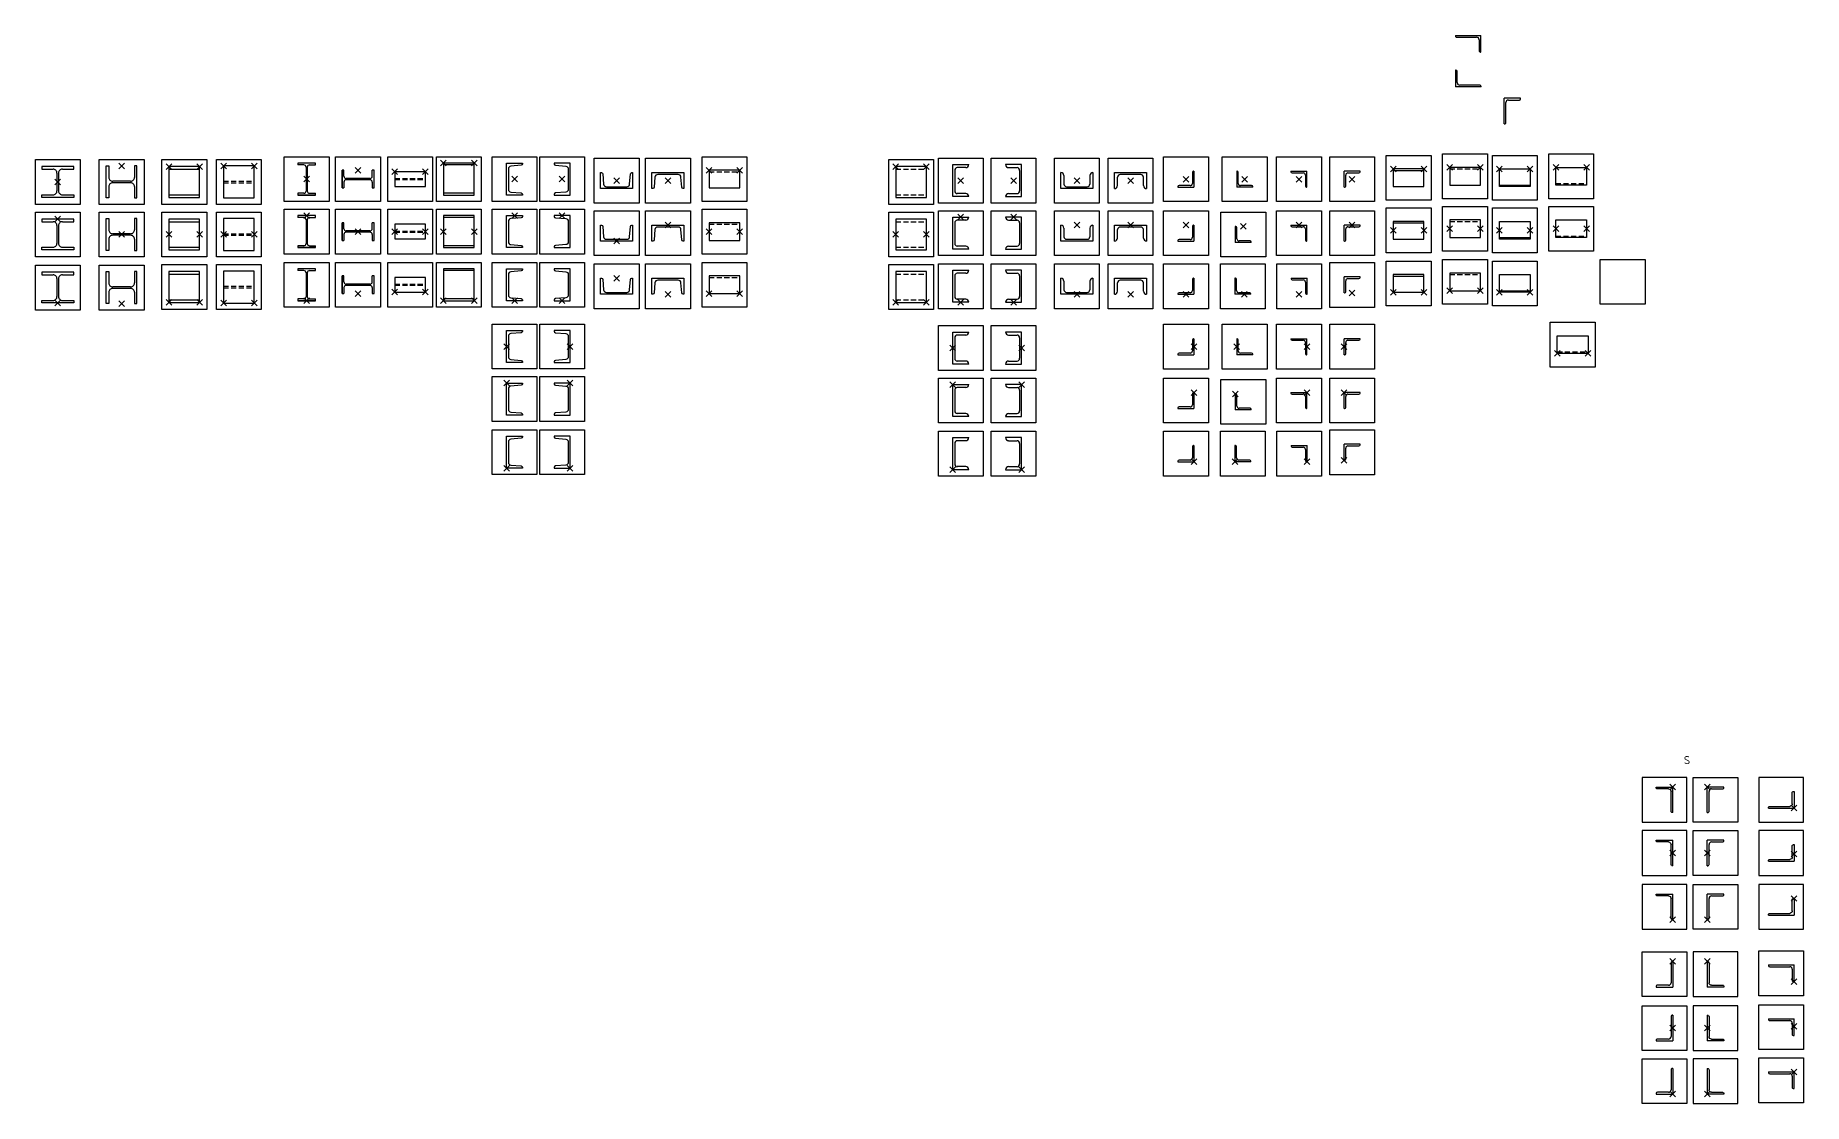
# Model space of a CAD drawing. Header units: millimetres. Extents: x -20 to 11246, y -3786 to 508.
# Drawn here: x -20 to 5504, y -2829 to 508 of the extents above; entities that cross this region are included whole.
import ezdxf

# ---------------------------------------------------------------- set-up
doc = ezdxf.new("R2010")
doc.units = ezdxf.units.MM
doc.header["$LTSCALE"] = 5
doc.linetypes.add('HIDDEN2', pattern=[4.7625, 3.175, -1.5875])
doc.layers.add('AC-0300-TEKST-25', color=7, linetype='Continuous')
doc.styles.get("Standard").update_dxf_attribs({"font": 'isocpeur.ttf'})

# ---------------------------------------------------------------- blocks, each defined once
blk = doc.blocks.new('*U1')
for p, q in [((18.4, 94.3), (0, 94.3)), ((25.4, 87.3), (25.4, 12.7)), ((29.5, 87.3), (29.5, 12.7)), ((36.5, 94.3), (55, 94.3)), ((18.4, 5.7), (0, 5.7)), ((55, 0), (0, 0)), ((36.5, 5.7), (55, 5.7))]:
    blk.add_line(p, q)
for points in [[(55, 94.3), (55, 100), (0, 100), (0, 94.3)], [(0, 5.7), (0, 0), (55, 0), (55, 5.7)]]:
    blk.add_lwpolyline(points)
for centre, start, end in [((18.4, 87.3), 0, 90), ((36.5, 87.3), 90, 180), ((18.4, 12.7), 270, 0), ((36.5, 12.7), 180, 270)]:
    blk.add_arc(centre, 7, start, end)
at = {"lineweight": 0}
blk.add_point((27.5, 50), dxfattribs=at)
blk = doc.blocks.new('*U16')
at = {"color": 1, "linetype": 'HIDDEN2'}
for p, q in [((-48, 1.5), (48, 1.5)), ((-48, -1.5), (48, -1.5))]:
    blk.add_line(p, q, dxfattribs=at)
blk.add_lwpolyline([(-48, -23), (48, -23), (48, 23), (-48, 23)], close=True)
blk = doc.blocks.new('*U15')
for p, q in [((-48, 44.3), (48, 44.3)), ((-48, -44.3), (48, -44.3))]:
    blk.add_line(p, q)
blk.add_lwpolyline([(-48, -50), (48, -50), (48, 50), (-48, 50)], close=True)
blk = doc.blocks.new('*U5')
blk.add_lwpolyline([(13.8, 9.4), (45.9, 6.8, -0.391021), (50, 2.3), (50, 0), (0, 0), (0, 100), (50, 100), (50, 97.7, -0.391021), (45.9, 93.2), (13.8, 90.6, 0.391021), (6, 82.1), (6, 17.9, 0.391021)], format="xyb", close=True)
blk = doc.blocks.new('*U7')
at = {"color": 1, "linetype": 'HIDDEN2'}
blk.add_line((-48, 23), (48, 23), dxfattribs=at)
blk.add_lwpolyline([(-48, -27.5), (48, -27.5), (48, 27.5), (-48, 27.5)], close=True)
blk = doc.blocks.new('*U9')
for p, q in [((0, 1.5), (0, 0)), ((0, 0), (50, 0)), ((38, 5), (3.5, 5)), ((45, 46.5), (45, 12)), ((50, 50), (50, 0))]:
    blk.add_line(p, q)
blk.add_lwpolyline([(50, 50), (50, 50), (48.5, 50), (48.5, 50)])
for centre, radius, start, end in [((3.5, 1.5), 3.5, 90, 180), ((38, 12), 7, 270, 0), ((48.5, 46.5), 3.5, 90, 180)]:
    blk.add_arc(centre, radius, start, end)
blk = doc.blocks.new('*U14')
for p, q in [((58, 95), (58, 17)), ((65, 100), (65, 0)), ((0, 2), (0, 0)), ((0, 0), (65, 0)), ((48, 7), (5, 7))]:
    blk.add_line(p, q)
blk.add_lwpolyline([(65, 100), (65, 100), (63, 100), (63, 100)])
for centre, radius, start, end in [((63, 95), 5, 90, 180.00001), ((5, 2), 5, 90, 180.00001), ((48, 17), 10, 270, 0)]:
    blk.add_arc(centre, radius, start, end)

msp = doc.modelspace()

# ---------------------------------------------------------------- linework, layer by layer
for p, q in [((201.5, 0), (201.5, 100)), ((2846.1, 4.2), (2846.1, 104.2)), ((2846.1, 104.2), (2896.1, 104.2)), ((2852.1, 86.3), (2852.1, 22.1)), ((2886.7, 94.8), (2859.9, 94.8)), ((3060.9, 104.2), (3010.9, 104.2)), ((3020.3, 94.8), (3047.1, 94.8)), ((3054.9, 86.3), (3054.9, 22.1)), ((3060.9, 4.2), (3060.9, 104.2)), ((3183.8, 29.2), (3183.8, 79.2)), ((3193.2, 69.8), (3193.2, 43)), ((3274.4, 69.8), (3274.4, 43)), ((3283.8, 79.2), (3283.8, 29.2)), ((3351.4, 79.2), (3451.4, 79.2)), ((3351.4, 29.2), (3351.4, 79.2)), ((3360.8, 38.6), (3360.8, 65.4)), ((3433.5, 73.2), (3369.2, 73.2)), ((3442, 38.6), (3442, 65.4)), ((3451.4, 79.2), (3451.4, 29.2)), ((4222.1, 86.1), (4318.1, 86.1)), ((2896.1, 4.2), (2846.1, 4.2)), ((2886.7, 13.6), (2859.9, 13.6)), ((3010.9, 4.2), (3060.9, 4.2)), ((3020.3, 13.6), (3047.1, 13.6)), ((3283.8, 29.2), (3183.8, 29.2)), ((3201.7, 35.2), (3266, 35.2)), ((4553.8, 40.1), (4649.8, 40.1)), ((201.5, -164), (201.5, -64)), ((2846.1, -159.8), (2846.1, -59.8)), ((2846.1, -59.8), (2896.1, -59.8)), ((2852.1, -77.7), (2852.1, -142)), ((2886.7, -69.2), (2859.9, -69.2)), ((3060.9, -59.8), (3010.9, -59.8)), ((3020.3, -69.2), (3047.1, -69.2)), ((3054.9, -77.7), (3054.9, -142)), ((3060.9, -159.8), (3060.9, -59.8)), ((3183.8, -134.8), (3183.8, -84.8)), ((3193.2, -94.2), (3193.2, -121)), ((3274.4, -94.2), (3274.4, -121)), ((3283.8, -84.8), (3283.8, -134.8)), ((3351.4, -134.8), (3351.4, -84.8)), ((3351.4, -84.8), (3451.4, -84.8)), ((3360.8, -125.4), (3360.8, -98.6)), ((3433.5, -90.8), (3369.2, -90.8)), ((3442, -125.4), (3442, -98.6)), ((3451.4, -84.8), (3451.4, -134.8)), ((4222.1, -77.9), (4318.1, -77.9)), ((100, -162), (0, -162)), ((2896.1, -159.8), (2846.1, -159.8)), ((2886.7, -150.4), (2859.9, -150.4)), ((3010.9, -159.8), (3060.9, -159.8)), ((3020.3, -150.4), (3047.1, -150.4)), ((3283.8, -134.8), (3183.8, -134.8)), ((3201.7, -128.8), (3266, -128.8)), ((4553.8, -123.9), (4649.8, -123.9)), ((201.5, -330), (201.5, -230)), ((2846.1, -325.8), (2846.1, -225.8)), ((2846.1, -225.8), (2896.1, -225.8)), ((2852.1, -243.7), (2852.1, -307.9)), ((2886.7, -235.2), (2859.9, -235.2)), ((3060.9, -225.8), (3010.9, -225.8)), ((3020.3, -235.2), (3047.1, -235.2)), ((3054.9, -243.7), (3054.9, -307.9)), ((3060.9, -325.8), (3060.9, -225.8)), ((3183.8, -300.8), (3183.8, -250.8)), ((3193.2, -260.2), (3193.2, -287)), ((3274.4, -260.2), (3274.4, -287)), ((3283.8, -250.8), (3283.8, -300.8)), ((3351.4, -250.8), (3451.4, -250.8)), ((3351.4, -300.8), (3351.4, -250.8)), ((3360.8, -291.4), (3360.8, -264.6)), ((3433.5, -256.8), (3369.2, -256.8)), ((3442, -291.4), (3442, -264.6)), ((3451.4, -250.8), (3451.4, -300.8)), ((4222.1, -243.9), (4318.1, -243.9)), ((100, -328), (0, -328)), ((2896.1, -325.8), (2846.1, -325.8)), ((2886.7, -316.4), (2859.9, -316.4)), ((3010.9, -325.8), (3060.9, -325.8)), ((3020.3, -316.4), (3047.1, -316.4)), ((3283.8, -300.8), (3183.8, -300.8)), ((3201.7, -294.8), (3266, -294.8)), ((4553.8, -289.9), (4649.8, -289.9)), ((2846.1, -518.7), (2846.1, -418.7)), ((2846.1, -418.7), (2896.1, -418.7)), ((2852.1, -436.6), (2852.1, -500.9)), ((2886.7, -428.1), (2859.9, -428.1)), ((3060.9, -418.7), (3010.9, -418.7)), ((3020.3, -428.1), (3047.1, -428.1)), ((3054.9, -436.6), (3054.9, -500.9)), ((3060.9, -518.7), (3060.9, -418.7)), ((2896.1, -518.7), (2846.1, -518.7)), ((2886.7, -509.3), (2859.9, -509.3)), ((3010.9, -518.7), (3060.9, -518.7)), ((3020.3, -509.3), (3047.1, -509.3)), ((2846.1, -682.8), (2846.1, -582.8)), ((2846.1, -582.8), (2896.1, -582.8)), ((2852.1, -600.6), (2852.1, -664.9)), ((2886.7, -592.1), (2859.9, -592.1)), ((3060.9, -582.8), (3010.9, -582.8)), ((3020.3, -592.1), (3047.1, -592.1)), ((3054.9, -600.6), (3054.9, -664.9)), ((3060.9, -682.8), (3060.9, -582.8)), ((2896.1, -682.8), (2846.1, -682.8)), ((2886.7, -673.4), (2859.9, -673.4)), ((3010.9, -682.8), (3060.9, -682.8)), ((3020.3, -673.4), (3047.1, -673.4)), ((2846.1, -848.7), (2846.1, -748.7)), ((2846.1, -748.7), (2896.1, -748.7)), ((2852.1, -766.6), (2852.1, -830.9)), ((2886.7, -758.1), (2859.9, -758.1)), ((3060.9, -748.7), (3010.9, -748.7)), ((3020.3, -758.1), (3047.1, -758.1)), ((3054.9, -766.6), (3054.9, -830.9)), ((3060.9, -848.7), (3060.9, -748.7)), ((2896.1, -848.7), (2846.1, -848.7)), ((2886.7, -839.3), (2859.9, -839.3)), ((3010.9, -848.7), (3060.9, -848.7)), ((3020.3, -839.3), (3047.1, -839.3))]:
    msp.add_line(p, q)
at = {"color": 1, "linetype": 'HIDDEN2'}
for p, q in [((2084.7, 81.9), (2180.7, 81.9)), ((4398.5, 90.8), (4494.5, 90.8)), ((4730.2, 44.8), (4826.2, 44.8)), ((4398.5, -73.2), (4494.5, -73.2)), ((4730.2, -119.2), (4826.2, -119.2)), ((4398.5, -239.2), (4494.5, -239.2)), ((4734.6, -481.1), (4830.6, -481.1))]:
    msp.add_line(p, q, dxfattribs=at)
for points in [[(-20, 120), (120, 120), (120, -20), (-20, -20), (-20, 120)], [(179.5, 120), (319.5, 120), (319.5, -20), (179.5, -20), (179.5, 120)], [(375.2, 120), (515.2, 120), (515.2, -20), (375.2, -20), (375.2, 120)], [(545.9, 120), (685.9, 120), (685.9, -20), (545.9, -20), (545.9, 120)], [(757.6, 128.9), (897.6, 128.9), (897.6, -11.1), (757.6, -11.1), (757.6, 128.9)], [(918.1, 128.9), (1058.1, 128.9), (1058.1, -11.1), (918.1, -11.1), (918.1, 128.9)], [(1080.7, 128.9), (1220.7, 128.9), (1220.7, -11.1), (1080.7, -11.1), (1080.7, 128.9)], [(1233, 128.9), (1373, 128.9), (1373, -11.1), (1233, -11.1), (1233, 128.9)], [(1407, 128.9), (1547, 128.9), (1547, -11.1), (1407, -11.1), (1407, 128.9)], [(1555.7, 128.9), (1695.7, 128.9), (1695.7, -11.1), (1555.7, -11.1), (1555.7, 128.9)], [(1726, 124.2), (1866, 124.2), (1866, -15.8), (1726, -15.8), (1726, 124.2)], [(1886.3, 124.2), (2026.3, 124.2), (2026.3, -15.8), (1886.3, -15.8), (1886.3, 124.2)], [(2062.7, 128.9), (2202.7, 128.9), (2202.7, -11.1), (2062.7, -11.1), (2062.7, 128.9)], [(2645.9, 120), (2785.9, 120), (2785.9, -20), (2645.9, -20), (2645.9, 120)], [(2801.1, 124.2), (2941.1, 124.2), (2941.1, -15.8), (2801.1, -15.8), (2801.1, 124.2)], [(2965.9, 124.2), (3105.9, 124.2), (3105.9, -15.8), (2965.9, -15.8), (2965.9, 124.2)], [(3163.8, 124.2), (3303.8, 124.2), (3303.8, -15.8), (3163.8, -15.8), (3163.8, 124.2)], [(3331.4, 124.2), (3471.4, 124.2), (3471.4, -15.8), (3331.4, -15.8), (3331.4, 124.2)], [(3504.5, 128.5), (3644.5, 128.5), (3644.5, -11.5), (3504.5, -11.5), (3504.5, 128.5)], [(3688, 128.5), (3828, 128.5), (3828, -11.5), (3688, -11.5), (3688, 128.5)], [(3857.7, 128.5), (3997.7, 128.5), (3997.7, -11.5), (3857.7, -11.5), (3857.7, 128.5)], [(4023.6, 128.5), (4163.6, 128.5), (4163.6, -11.5), (4023.6, -11.5), (4023.6, 128.5)], [(4200.1, 133.1), (4340.1, 133.1), (4340.1, -6.9), (4200.1, -6.9), (4200.1, 133.1)], [(4376.5, 137.8), (4516.5, 137.8), (4516.5, -2.2), (4376.5, -2.2), (4376.5, 137.8)], [(4531.8, 133.1), (4671.8, 133.1), (4671.8, -6.9), (4531.8, -6.9), (4531.8, 133.1)], [(4708.2, 137.8), (4848.2, 137.8), (4848.2, -2.2), (4708.2, -2.2), (4708.2, 137.8)], [(64.5, 90), (100, 90), (100, 98), (0, 98), (0, 90), (35.5, 90)], [(47.5, 78), (47.5, 22)], [(52.5, 78), (52.5, 22)], [(209.5, 35.5), (209.5, 0), (201.5, 0), (201.5, 100), (209.5, 100), (209.5, 64.5)], [(289.5, 35.5), (289.5, 0), (297.5, 0), (297.5, 100), (289.5, 100), (289.5, 64.5)], [(397.2, 90), (493.2, 90)], [(64.5, 10), (100, 10), (100, 2), (0, 2), (0, 10), (35.5, 10)], [(100, 2), (0, 2)], [(277.5, 52.5), (221.5, 52.5)], [(277.5, 47.5), (221.5, 47.5)], [(397.2, 10), (493.2, 10)], [(-20, -44), (120, -44), (120, -184), (-20, -184), (-20, -44)], [(179.5, -44), (319.5, -44), (319.5, -184), (179.5, -184), (179.5, -44)], [(375.2, -44), (515.2, -44), (515.2, -184), (375.2, -184), (375.2, -44)], [(545.9, -44), (685.9, -44), (685.9, -184), (545.9, -184), (545.9, -44)], [(757.6, -35.1), (897.6, -35.1), (897.6, -175.1), (757.6, -175.1), (757.6, -35.1)], [(918.1, -35.1), (1058.1, -35.1), (1058.1, -175.1), (918.1, -175.1), (918.1, -35.1)], [(1080.7, -35.1), (1220.7, -35.1), (1220.7, -175.1), (1080.7, -175.1), (1080.7, -35.1)], [(1233, -35.1), (1373, -35.1), (1373, -175.1), (1233, -175.1), (1233, -35.1)], [(1407, -35.1), (1547, -35.1), (1547, -175.1), (1407, -175.1), (1407, -35.1)], [(1555.7, -35.1), (1695.7, -35.1), (1695.7, -175.1), (1555.7, -175.1), (1555.7, -35.1)], [(1726, -39.8), (1866, -39.8), (1866, -179.8), (1726, -179.8), (1726, -39.8)], [(1886.3, -39.8), (2026.3, -39.8), (2026.3, -179.8), (1886.3, -179.8), (1886.3, -39.8)], [(2062.7, -35.1), (2202.7, -35.1), (2202.7, -175.1), (2062.7, -175.1), (2062.7, -35.1)], [(2645.9, -44), (2785.9, -44), (2785.9, -184), (2645.9, -184), (2645.9, -44)], [(2801.1, -39.8), (2941.1, -39.8), (2941.1, -179.8), (2801.1, -179.8), (2801.1, -39.8)], [(2965.9, -39.8), (3105.9, -39.8), (3105.9, -179.8), (2965.9, -179.8), (2965.9, -39.8)], [(3163.8, -39.8), (3303.8, -39.8), (3303.8, -179.8), (3163.8, -179.8), (3163.8, -39.8)], [(3331.4, -39.8), (3471.4, -39.8), (3471.4, -179.8), (3331.4, -179.8), (3331.4, -39.8)], [(3504.5, -39.8), (3644.5, -39.8), (3644.5, -179.8), (3504.5, -179.8), (3504.5, -39.8)], [(3683.7, -44.1), (3823.7, -44.1), (3823.7, -184.1), (3683.7, -184.1), (3683.7, -44.1)], [(3857.7, -39.8), (3997.7, -39.8), (3997.7, -179.8), (3857.7, -179.8), (3857.7, -39.8)], [(4023.6, -39.8), (4163.6, -39.8), (4163.6, -179.8), (4023.6, -179.8), (4023.6, -39.8)], [(4200.1, -30.9), (4340.1, -30.9), (4340.1, -170.9), (4200.1, -170.9), (4200.1, -30.9)], [(4376.5, -26.2), (4516.5, -26.2), (4516.5, -166.2), (4376.5, -166.2), (4376.5, -26.2)], [(4531.8, -30.9), (4671.8, -30.9), (4671.8, -170.9), (4531.8, -170.9), (4531.8, -30.9)], [(4708.2, -26.2), (4848.2, -26.2), (4848.2, -166.2), (4708.2, -166.2), (4708.2, -26.2)], [(64.5, -74), (100, -74), (100, -66), (0, -66), (0, -74), (35.5, -74)], [(47.5, -86), (47.5, -142)], [(52.5, -86), (52.5, -142)], [(209.5, -128.5), (209.5, -164), (201.5, -164), (201.5, -64), (209.5, -64), (209.5, -99.5)], [(289.5, -128.5), (289.5, -164), (297.5, -164), (297.5, -64), (289.5, -64), (289.5, -99.5)], [(397.2, -74), (493.2, -74)], [(64.5, -154), (100, -154), (100, -162), (0, -162), (0, -154), (35.5, -154)], [(277.5, -111.5), (221.5, -111.5)], [(277.5, -116.5), (221.5, -116.5)], [(397.2, -154), (493.2, -154)], [(-20, -210), (120, -210), (120, -350), (-20, -350), (-20, -210)], [(179.5, -210), (319.5, -210), (319.5, -350), (179.5, -350), (179.5, -210)], [(375.2, -208.1), (515.2, -208.1), (515.2, -348.1), (375.2, -348.1), (375.2, -208.1)], [(545.9, -208.1), (685.9, -208.1), (685.9, -348.1), (545.9, -348.1), (545.9, -208.1)], [(757.6, -201.1), (897.6, -201.1), (897.6, -341.1), (757.6, -341.1), (757.6, -201.1)], [(918.1, -201.1), (1058.1, -201.1), (1058.1, -341.1), (918.1, -341.1), (918.1, -201.1)], [(1080.7, -201.1), (1220.7, -201.1), (1220.7, -341.1), (1080.7, -341.1), (1080.7, -201.1)], [(1233, -201.1), (1373, -201.1), (1373, -341.1), (1233, -341.1), (1233, -201.1)], [(1407, -201.1), (1547, -201.1), (1547, -341.1), (1407, -341.1), (1407, -201.1)], [(1555.7, -201.1), (1695.7, -201.1), (1695.7, -341.1), (1555.7, -341.1), (1555.7, -201.1)], [(1726, -205.8), (1866, -205.8), (1866, -345.8), (1726, -345.8), (1726, -205.8)], [(1886.3, -205.8), (2026.3, -205.8), (2026.3, -345.8), (1886.3, -345.8), (1886.3, -205.8)], [(2062.7, -201.1), (2202.7, -201.1), (2202.7, -341.1), (2062.7, -341.1), (2062.7, -201.1)], [(2645.9, -208.1), (2785.9, -208.1), (2785.9, -348.1), (2645.9, -348.1), (2645.9, -208.1)], [(2801.1, -205.8), (2941.1, -205.8), (2941.1, -345.8), (2801.1, -345.8), (2801.1, -205.8)], [(2965.9, -205.8), (3105.9, -205.8), (3105.9, -345.8), (2965.9, -345.8), (2965.9, -205.8)], [(3163.8, -205.8), (3303.8, -205.8), (3303.8, -345.8), (3163.8, -345.8), (3163.8, -205.8)], [(3331.4, -205.8), (3471.4, -205.8), (3471.4, -345.8), (3331.4, -345.8), (3331.4, -205.8)], [(3504.5, -205.8), (3644.5, -205.8), (3644.5, -345.8), (3504.5, -345.8), (3504.5, -205.8)], [(3682.5, -205.8), (3822.5, -205.8), (3822.5, -345.8), (3682.5, -345.8), (3682.5, -205.8)], [(3858, -205.8), (3998, -205.8), (3998, -345.8), (3858, -345.8), (3858, -205.8)], [(4023.6, -201.6), (4163.6, -201.6), (4163.6, -341.6), (4023.6, -341.6), (4023.6, -201.6)], [(4200.1, -196.9), (4340.1, -196.9), (4340.1, -336.9), (4200.1, -336.9), (4200.1, -196.9)], [(4376.5, -192.2), (4516.5, -192.2), (4516.5, -332.2), (4376.5, -332.2), (4376.5, -192.2)], [(4531.8, -196.9), (4671.8, -196.9), (4671.8, -336.9), (4531.8, -336.9), (4531.8, -196.9)], [(4868.8, -192.2), (5008.8, -192.2), (5008.8, -332.2), (4868.8, -332.2), (4868.8, -192.2)], [(64.5, -240), (100, -240), (100, -232), (0, -232), (0, -240), (35.5, -240)], [(47.5, -252), (47.5, -308)], [(52.5, -252), (52.5, -308)], [(209.5, -294.5), (209.5, -330), (201.5, -330), (201.5, -230), (209.5, -230), (209.5, -265.5)], [(289.5, -294.5), (289.5, -330), (297.5, -330), (297.5, -230), (289.5, -230), (289.5, -265.5)], [(397.2, -238.1), (493.2, -238.1)], [(64.5, -320), (100, -320), (100, -328), (0, -328), (0, -320), (35.5, -320)], [(277.5, -277.5), (221.5, -277.5)], [(277.5, -282.5), (221.5, -282.5)], [(397.2, -318.1), (493.2, -318.1)], [(1407, -394), (1547, -394), (1547, -534), (1407, -534), (1407, -394)], [(1555.7, -394), (1695.7, -394), (1695.7, -534), (1555.7, -534), (1555.7, -394)], [(2801.1, -398.7), (2941.1, -398.7), (2941.1, -538.7), (2801.1, -538.7), (2801.1, -398.7)], [(2965.9, -398.7), (3105.9, -398.7), (3105.9, -538.7), (2965.9, -538.7), (2965.9, -398.7)], [(3504.5, -394.5), (3644.5, -394.5), (3644.5, -534.5), (3504.5, -534.5), (3504.5, -394.5)], [(3688, -394.5), (3828, -394.5), (3828, -534.5), (3688, -534.5), (3688, -394.5)], [(3857.7, -394.5), (3997.7, -394.5), (3997.7, -534.5), (3857.7, -534.5), (3857.7, -394.5)], [(4023.6, -394.5), (4163.6, -394.5), (4163.6, -534.5), (4023.6, -534.5), (4023.6, -394.5)], [(4712.6, -388.1), (4852.6, -388.1), (4852.6, -528.1), (4712.6, -528.1), (4712.6, -388.1)], [(1407, -558.1), (1547, -558.1), (1547, -698.1), (1407, -698.1), (1407, -558.1)], [(1555.7, -558.1), (1695.7, -558.1), (1695.7, -698.1), (1555.7, -698.1), (1555.7, -558.1)], [(2801.1, -562.8), (2941.1, -562.8), (2941.1, -702.8), (2801.1, -702.8), (2801.1, -562.8)], [(2965.9, -562.8), (3105.9, -562.8), (3105.9, -702.8), (2965.9, -702.8), (2965.9, -562.8)], [(3504.5, -562.8), (3644.5, -562.8), (3644.5, -702.8), (3504.5, -702.8), (3504.5, -562.8)], [(3683.7, -567), (3823.7, -567), (3823.7, -707), (3683.7, -707), (3683.7, -567)], [(3857.7, -562.8), (3997.7, -562.8), (3997.7, -702.8), (3857.7, -702.8), (3857.7, -562.8)], [(4023.6, -562.8), (4163.6, -562.8), (4163.6, -702.8), (4023.6, -702.8), (4023.6, -562.8)], [(1407, -724), (1547, -724), (1547, -864), (1407, -864), (1407, -724)], [(1555.7, -724), (1695.7, -724), (1695.7, -864), (1555.7, -864), (1555.7, -724)], [(2801.1, -728.7), (2941.1, -728.7), (2941.1, -868.7), (2801.1, -868.7), (2801.1, -728.7)], [(2965.9, -728.7), (3105.9, -728.7), (3105.9, -868.7), (2965.9, -868.7), (2965.9, -728.7)], [(3504.5, -728.7), (3644.5, -728.7), (3644.5, -868.7), (3504.5, -868.7), (3504.5, -728.7)], [(3682.5, -728.7), (3822.5, -728.7), (3822.5, -868.7), (3682.5, -868.7), (3682.5, -728.7)], [(3858, -728.7), (3998, -728.7), (3998, -868.7), (3858, -868.7), (3858, -728.7)], [(4023.6, -724.5), (4163.6, -724.5), (4163.6, -864.5), (4023.6, -864.5), (4023.6, -724.5)], [(4999.6, -1950), (5139.6, -1950), (5139.6, -1810), (4999.6, -1810), (4999.6, -1950)], [(5299, -1950), (5159, -1950), (5159, -1810), (5299, -1810), (5299, -1950)], [(5364.2, -1810), (5364.2, -1950), (5504.2, -1950), (5504.2, -1810), (5364.2, -1810)], [(4999.6, -2116), (5139.6, -2116), (5139.6, -1976), (4999.6, -1976), (4999.6, -2116)], [(5299, -2116), (5159, -2116), (5159, -1976), (5299, -1976), (5299, -2116)], [(5364.2, -1976), (5364.2, -2116), (5504.2, -2116), (5504.2, -1976), (5364.2, -1976)], [(4999.6, -2284.3), (5139.6, -2284.3), (5139.6, -2144.3), (4999.6, -2144.3), (4999.6, -2284.3)], [(5299, -2284.3), (5159, -2284.3), (5159, -2144.3), (5299, -2144.3), (5299, -2284.3)], [(5364.2, -2144.3), (5364.2, -2284.3), (5504.2, -2284.3), (5504.2, -2144.3), (5364.2, -2144.3)], [(4999.6, -2354.8), (5139.6, -2354.8), (5139.6, -2494.8), (4999.6, -2494.8), (4999.6, -2354.8)], [(5299, -2354.8), (5159, -2354.8), (5159, -2494.8), (5299, -2494.8), (5299, -2354.8)], [(5364.2, -2491.8), (5364.2, -2351.8), (5504.2, -2351.8), (5504.2, -2491.8), (5364.2, -2491.8)], [(4999.6, -2523.1), (5139.6, -2523.1), (5139.6, -2663.1), (4999.6, -2663.1), (4999.6, -2523.1)], [(5299, -2523.1), (5159, -2523.1), (5159, -2663.1), (5299, -2663.1), (5299, -2523.1)], [(5364.2, -2660.1), (5364.2, -2520.1), (5504.2, -2520.1), (5504.2, -2660.1), (5364.2, -2660.1)], [(4999.6, -2689.1), (5139.6, -2689.1), (5139.6, -2829.1), (4999.6, -2829.1), (4999.6, -2689.1)], [(5299, -2689.1), (5159, -2689.1), (5159, -2829.1), (5299, -2829.1), (5299, -2689.1)], [(5364.2, -2826.1), (5364.2, -2686.1), (5504.2, -2686.1), (5504.2, -2826.1), (5364.2, -2826.1)]]:
    msp.add_lwpolyline(points)
at = {"color": 1}
for points in [[(1246.1, 117.7), (1263.8, 100.1)], [(1263.8, 117.7), (1246.1, 100.1)], [(1342.1, 117.7), (1359.8, 100.1)], [(1359.8, 117.7), (1342.1, 100.1)], [(41.2, 58.8), (58.8, 41.2)], [(58.8, 58.8), (41.2, 41.2)], [(240.6, 108.8), (258.3, 91.2)], [(258.3, 108.8), (240.6, 91.2)], [(388.3, 106.8), (406, 89.2)], [(406, 106.8), (388.3, 89.2)], [(484.3, 106.8), (502, 89.2)], [(502, 106.8), (484.3, 89.2)], [(559.1, 108.8), (576.8, 91.2)], [(576.8, 108.8), (559.1, 91.2)], [(655.1, 108.8), (672.8, 91.2)], [(672.8, 108.8), (655.1, 91.2)], [(818.7, 67.7), (836.4, 50.1)], [(836.4, 67.7), (818.7, 50.1)], [(979.3, 95.2), (997, 77.6)], [(997, 95.2), (979.3, 77.6)], [(1093.8, 90.7), (1111.5, 73.1)], [(1111.5, 90.7), (1093.8, 73.1)], [(1189.8, 90.7), (1207.5, 73.1)], [(1207.5, 90.7), (1189.8, 73.1)], [(1468.1, 67.7), (1485.8, 50.1)], [(1485.8, 67.7), (1468.1, 50.1)], [(1634.5, 67.7), (1616.9, 50.1)], [(1616.9, 67.7), (1634.5, 50.1)], [(1787.2, 45.4), (1804.8, 63)], [(1787.2, 63), (1804.8, 45.4)], [(1965.1, 63), (1947.5, 45.4)], [(1965.1, 45.4), (1947.5, 63)], [(2093.6, 95.2), (2075.9, 77.6)], [(2093.6, 77.6), (2075.9, 95.2)], [(2189.6, 95.2), (2171.9, 77.6)], [(2189.6, 77.6), (2171.9, 95.2)], [(2659.1, 106.8), (2676.7, 89.2)], [(2676.7, 106.8), (2659.1, 89.2)], [(2755.1, 106.8), (2772.7, 89.2)], [(2772.7, 106.8), (2755.1, 89.2)], [(2862.3, 63), (2879.9, 45.4)], [(2879.9, 63), (2862.3, 45.4)], [(3044.8, 63), (3027.1, 45.4)], [(3027.1, 63), (3044.8, 45.4)], [(3225, 45.4), (3242.7, 63)], [(3225, 63), (3242.7, 45.4)], [(3410.2, 63), (3392.5, 45.4)], [(3410.2, 45.4), (3392.5, 63)], [(3583.4, 67.3), (3565.7, 49.6)], [(3583.4, 49.6), (3565.7, 67.3)], [(3766.8, 49.6), (3749.1, 67.3)], [(3749.1, 49.6), (3766.8, 67.3)], [(3918.9, 67.3), (3936.6, 49.6)], [(3936.6, 67.3), (3918.9, 49.6)], [(4084.8, 49.6), (4102.5, 67.3)], [(4084.8, 67.3), (4102.5, 49.6)], [(4230.9, 99.5), (4213.2, 81.8)], [(4230.9, 81.8), (4213.2, 99.5)], [(4326.9, 99.5), (4309.2, 81.8)], [(4326.9, 81.8), (4309.2, 99.5)], [(4407.3, 104.2), (4389.6, 86.5)], [(4407.3, 86.5), (4389.6, 104.2)], [(4503.3, 104.2), (4485.6, 86.5)], [(4503.3, 86.5), (4485.6, 104.2)], [(4562.6, 81.8), (4544.9, 99.5)], [(4562.6, 99.5), (4544.9, 81.8)], [(4658.6, 81.8), (4640.9, 99.5)], [(4658.6, 99.5), (4640.9, 81.8)], [(4739, 86.5), (4721.4, 104.2)], [(4739, 104.2), (4721.4, 86.5)], [(4835, 86.5), (4817.4, 104.2)], [(4835, 104.2), (4817.4, 86.5)], [(818.7, -46.3), (836.4, -64)], [(836.4, -46.3), (818.7, -64)], [(1468.1, -46.3), (1485.8, -64)], [(1485.8, -46.3), (1468.1, -64)], [(1634.5, -46.3), (1616.9, -64)], [(1616.9, -46.3), (1634.5, -64)], [(2862.3, -51), (2879.9, -68.7)], [(2879.9, -51), (2862.3, -68.7)], [(3044.8, -51), (3027.1, -68.7)], [(3027.1, -51), (3044.8, -68.7)], [(41.2, -57.2), (58.8, -74.9)], [(58.8, -57.2), (41.2, -74.9)], [(240.6, -105.2), (258.3, -122.9)], [(258.3, -105.2), (240.6, -122.9)], [(388.3, -105.2), (406, -122.9)], [(406, -105.2), (388.3, -122.9)], [(484.3, -105.2), (502, -122.9)], [(502, -105.2), (484.3, -122.9)], [(559.1, -105.2), (576.8, -122.9)], [(576.8, -105.2), (559.1, -122.9)], [(655.1, -105.2), (672.8, -122.9)], [(672.8, -105.2), (655.1, -122.9)], [(979.3, -96.3), (997, -114)], [(997, -96.3), (979.3, -114)], [(1093.8, -96.3), (1111.5, -114)], [(1111.5, -96.3), (1093.8, -114)], [(1189.8, -96.3), (1207.5, -114)], [(1207.5, -96.3), (1189.8, -114)], [(1246.1, -96.3), (1263.8, -114)], [(1263.8, -96.3), (1246.1, -114)], [(1342.1, -96.3), (1359.8, -114)], [(1359.8, -96.3), (1342.1, -114)], [(1965.1, -76), (1947.5, -93.7)], [(1965.1, -93.7), (1947.5, -76)], [(2093.6, -96.3), (2075.9, -114)], [(2093.6, -114), (2075.9, -96.3)], [(2189.6, -96.3), (2171.9, -114)], [(2189.6, -114), (2171.9, -96.3)], [(2659.1, -105.2), (2676.7, -122.9)], [(2676.7, -105.2), (2659.1, -122.9)], [(2755.1, -105.2), (2772.7, -122.9)], [(2772.7, -105.2), (2755.1, -122.9)], [(3225, -93.7), (3242.7, -76)], [(3225, -76), (3242.7, -93.7)], [(3410.2, -76), (3392.5, -93.7)], [(3410.2, -93.7), (3392.5, -76)], [(3583.4, -76), (3565.7, -93.7)], [(3583.4, -93.7), (3565.7, -76)], [(3762.6, -97.9), (3744.9, -80.2)], [(3744.9, -97.9), (3762.6, -80.2)], [(3918.9, -76), (3936.6, -93.7)], [(3936.6, -76), (3918.9, -93.7)], [(4084.8, -93.7), (4102.5, -76)], [(4084.8, -76), (4102.5, -93.7)], [(4230.9, -92), (4213.2, -109.7)], [(4230.9, -109.7), (4213.2, -92)], [(4326.9, -92), (4309.2, -109.7)], [(4326.9, -109.7), (4309.2, -92)], [(4407.3, -87.3), (4389.6, -105)], [(4407.3, -105), (4389.6, -87.3)], [(4503.3, -87.3), (4485.6, -105)], [(4503.3, -105), (4485.6, -87.3)], [(4562.6, -109.7), (4544.9, -92)], [(4562.6, -92), (4544.9, -109.7)], [(4658.6, -109.7), (4640.9, -92)], [(4658.6, -92), (4640.9, -109.7)], [(4739, -105), (4721.4, -87.3)], [(4739, -87.3), (4721.4, -105)], [(4835, -105), (4817.4, -87.3)], [(4835, -87.3), (4817.4, -105)], [(1787.2, -143.7), (1804.8, -126)], [(1787.2, -126), (1804.8, -143.7)], [(1787.2, -259.6), (1804.8, -242)], [(1787.2, -242), (1804.8, -259.6)], [(41.2, -319.2), (58.8, -336.8)], [(58.8, -319.2), (41.2, -336.8)], [(240.6, -321.2), (258.3, -338.8)], [(258.3, -321.2), (240.6, -338.8)], [(388.3, -317.2), (406, -334.9)], [(406, -317.2), (388.3, -334.9)], [(484.3, -317.2), (502, -334.9)], [(502, -317.2), (484.3, -334.9)], [(559.1, -319.2), (576.8, -336.9)], [(576.8, -319.2), (559.1, -336.9)], [(655.1, -319.2), (672.8, -336.9)], [(672.8, -319.2), (655.1, -336.9)], [(818.7, -312.3), (836.4, -329.9)], [(836.4, -312.3), (818.7, -329.9)], [(979.3, -289.8), (997, -307.4)], [(997, -289.8), (979.3, -307.4)], [(1093.8, -285.3), (1111.5, -302.9)], [(1111.5, -285.3), (1093.8, -302.9)], [(1189.8, -285.3), (1207.5, -302.9)], [(1207.5, -285.3), (1189.8, -302.9)], [(1246.1, -312.3), (1263.8, -329.9)], [(1263.8, -312.3), (1246.1, -329.9)], [(1342.1, -312.3), (1359.8, -329.9)], [(1359.8, -312.3), (1342.1, -329.9)], [(1468.1, -312.3), (1485.8, -329.9)], [(1485.8, -312.3), (1468.1, -329.9)], [(1634.5, -312.3), (1616.9, -329.9)], [(1616.9, -312.3), (1634.5, -329.9)], [(1965.1, -292), (1947.5, -309.6)], [(1965.1, -309.6), (1947.5, -292)], [(2093.6, -289.8), (2075.9, -307.4)], [(2093.6, -307.4), (2075.9, -289.8)], [(2189.6, -289.8), (2171.9, -307.4)], [(2189.6, -307.4), (2171.9, -289.8)], [(2659.1, -317.2), (2676.7, -334.9)], [(2676.7, -317.2), (2659.1, -334.9)], [(2755.1, -317.2), (2772.7, -334.9)], [(2772.7, -317.2), (2755.1, -334.9)], [(2862.3, -317), (2879.9, -334.6)], [(2879.9, -317), (2862.3, -334.6)], [(3044.8, -317), (3027.1, -334.6)], [(3027.1, -317), (3044.8, -334.6)], [(3225, -309.6), (3242.7, -292)], [(3225, -292), (3242.7, -309.6)], [(3410.2, -292), (3392.5, -309.6)], [(3410.2, -309.6), (3392.5, -292)], [(3583.4, -292), (3565.7, -309.6)], [(3583.4, -309.6), (3565.7, -292)], [(3765.6, -309.6), (3747.9, -292)], [(3747.9, -309.6), (3765.6, -292)], [(3936.9, -292), (3919.2, -309.6)], [(3936.9, -309.6), (3919.2, -292)], [(4084.8, -305.4), (4102.5, -287.7)], [(4084.8, -287.7), (4102.5, -305.4)], [(4230.9, -285.5), (4213.2, -303.2)], [(4230.9, -303.2), (4213.2, -285.5)], [(4326.9, -285.5), (4309.2, -303.2)], [(4326.9, -303.2), (4309.2, -285.5)], [(4407.3, -280.8), (4389.6, -298.5)], [(4407.3, -298.5), (4389.6, -280.8)], [(4503.3, -280.8), (4485.6, -298.5)], [(4503.3, -298.5), (4485.6, -280.8)], [(4562.6, -303.2), (4544.9, -285.5)], [(4562.6, -285.5), (4544.9, -303.2)], [(4658.6, -303.2), (4640.9, -285.5)], [(4658.6, -285.5), (4640.9, -303.2)], [(1443.1, -455.2), (1460.8, -472.9)], [(1460.8, -455.2), (1443.1, -472.9)], [(1659.5, -455.2), (1641.9, -472.9)], [(1641.9, -455.2), (1659.5, -472.9)], [(2837.3, -459.9), (2854.9, -477.6)], [(2854.9, -459.9), (2837.3, -477.6)], [(3069.8, -459.9), (3052.1, -477.6)], [(3052.1, -459.9), (3069.8, -477.6)], [(3608.4, -455.6), (3590.7, -473.3)], [(3608.4, -473.3), (3590.7, -455.6)], [(3741.8, -473.3), (3724.1, -455.6)], [(3724.1, -473.3), (3741.8, -455.6)], [(3943.9, -455.6), (3961.6, -473.3)], [(3961.6, -455.6), (3943.9, -473.3)], [(4059.8, -473.3), (4077.5, -455.6)], [(4059.8, -455.6), (4077.5, -473.3)], [(4743.5, -494.4), (4725.8, -476.7)], [(4743.5, -476.7), (4725.8, -494.4)], [(4839.5, -494.4), (4821.8, -476.7)], [(4839.5, -476.7), (4821.8, -494.4)], [(1443.1, -569.2), (1460.8, -586.9)], [(1460.8, -569.2), (1443.1, -586.9)], [(1659.5, -569.2), (1641.9, -586.9)], [(1641.9, -569.2), (1659.5, -586.9)], [(2837.3, -573.9), (2854.9, -591.6)], [(2854.9, -573.9), (2837.3, -591.6)], [(3069.8, -573.9), (3052.1, -591.6)], [(3052.1, -573.9), (3069.8, -591.6)], [(3608.4, -598.9), (3590.7, -616.6)], [(3608.4, -616.6), (3590.7, -598.9)], [(3737.6, -620.8), (3719.9, -603.2)], [(3719.9, -620.8), (3737.6, -603.2)], [(3943.9, -598.9), (3961.6, -616.6)], [(3961.6, -598.9), (3943.9, -616.6)], [(4059.8, -616.6), (4077.5, -598.9)], [(4059.8, -598.9), (4077.5, -616.6)], [(3608.4, -814.9), (3590.7, -832.6)], [(3608.4, -832.6), (3590.7, -814.9)], [(3736.3, -832.6), (3718.6, -814.9)], [(3718.6, -832.6), (3736.3, -814.9)], [(3961.9, -814.9), (3944.2, -832.6)], [(3961.9, -832.6), (3944.2, -814.9)], [(4059.8, -828.3), (4077.5, -810.6)], [(4059.8, -810.6), (4077.5, -828.3)], [(1443.1, -835.2), (1460.8, -852.9)], [(1460.8, -835.2), (1443.1, -852.9)], [(1659.5, -835.2), (1641.9, -852.9)], [(1641.9, -835.2), (1659.5, -852.9)], [(2837.3, -839.9), (2854.9, -857.6)], [(2854.9, -839.9), (2837.3, -857.6)], [(3069.8, -839.9), (3052.1, -857.6)], [(3052.1, -839.9), (3069.8, -857.6)], [(5104.4, -1831.2), (5086.7, -1848.9)], [(5086.7, -1831.2), (5104.4, -1848.9)], [(5194.2, -1831.2), (5211.9, -1848.9)], [(5211.9, -1831.2), (5194.2, -1848.9)], [(5483.1, -1914.9), (5465.4, -1897.2)], [(5483.1, -1897.2), (5465.4, -1914.9)], [(5104.4, -2037.2), (5086.7, -2054.9)], [(5086.7, -2037.2), (5104.4, -2054.9)], [(5194.2, -2037.2), (5211.9, -2054.9)], [(5211.9, -2037.2), (5194.2, -2054.9)], [(5483.1, -2057.8), (5465.4, -2040.1)], [(5483.1, -2040.1), (5465.4, -2057.8)], [(5483.1, -2197.1), (5465.4, -2179.5)], [(5483.1, -2179.5), (5465.4, -2197.1)], [(5104.4, -2245.5), (5086.7, -2263.1)], [(5086.7, -2245.5), (5104.4, -2263.1)], [(5194.2, -2245.5), (5211.9, -2263.1)], [(5211.9, -2245.5), (5194.2, -2263.1)], [(5104.4, -2393.6), (5086.7, -2376)], [(5086.7, -2393.6), (5104.4, -2376)], [(5194.2, -2393.6), (5211.9, -2376)], [(5211.9, -2393.6), (5194.2, -2376)], [(5483.1, -2439), (5465.4, -2456.6)], [(5483.1, -2456.6), (5465.4, -2439)], [(5104.4, -2601.9), (5086.7, -2584.2)], [(5086.7, -2601.9), (5104.4, -2584.2)], [(5194.2, -2601.9), (5211.9, -2584.2)], [(5211.9, -2601.9), (5194.2, -2584.2)], [(5483.1, -2578.3), (5465.4, -2596)], [(5483.1, -2596), (5465.4, -2578.3)], [(5483.1, -2721.2), (5465.4, -2738.9)], [(5483.1, -2738.9), (5465.4, -2721.2)], [(5104.4, -2807.9), (5086.7, -2790.2)], [(5086.7, -2807.9), (5104.4, -2790.2)], [(5194.2, -2807.9), (5211.9, -2790.2)], [(5211.9, -2807.9), (5194.2, -2790.2)]]:
    msp.add_lwpolyline(points, dxfattribs=at)
for points in [[(47.5, 78, 0.414214), (35.5, 90)], [(64.5, 90, 0.414214), (52.5, 78)], [(209.5, 64.5, 0.414214), (221.5, 52.5)], [(277.5, 52.5, 0.414214), (289.5, 64.5)], [(35.5, 10, 0.414214), (47.5, 22)], [(52.5, 22, 0.414214), (64.5, 10)], [(221.5, 47.5, 0.414214), (209.5, 35.5)], [(289.5, 35.5, 0.414214), (277.5, 47.5)], [(47.5, -86, 0.414214), (35.5, -74)], [(64.5, -74, 0.414214), (52.5, -86)], [(209.5, -99.5, 0.414214), (221.5, -111.5)], [(277.5, -111.5, 0.414214), (289.5, -99.5)], [(35.5, -154, 0.414214), (47.5, -142)], [(52.5, -142, 0.414214), (64.5, -154)], [(221.5, -116.5, 0.414214), (209.5, -128.5)], [(289.5, -128.5, 0.414214), (277.5, -116.5)], [(47.5, -252, 0.414214), (35.5, -240)], [(64.5, -240, 0.414214), (52.5, -252)], [(209.5, -265.5, 0.414214), (221.5, -277.5)], [(277.5, -277.5, 0.414214), (289.5, -265.5)], [(35.5, -320, 0.414214), (47.5, -308)], [(52.5, -308, 0.414214), (64.5, -320)], [(221.5, -282.5, 0.414214), (209.5, -294.5)], [(289.5, -294.5, 0.414214), (277.5, -282.5)]]:
    msp.add_lwpolyline(points, format="xyb")
for points in [[(397.2, 2), (493.2, 2), (493.2, 98), (397.2, 98)], [(567.9, 0), (663.9, 0), (663.9, 100), (567.9, 100)], [(2084.7, 31.4), (2180.7, 31.4), (2180.7, 86.4), (2084.7, 86.4)], [(2667.9, 2), (2763.9, 2), (2763.9, 98), (2667.9, 98)], [(4222.1, 35.6), (4318.1, 35.6), (4318.1, 90.6), (4222.1, 90.6)], [(4398.5, 40.3), (4494.5, 40.3), (4494.5, 95.3), (4398.5, 95.3)], [(4553.8, 90.6), (4649.8, 90.6), (4649.8, 35.6), (4553.8, 35.6)], [(4730.2, 95.3), (4826.2, 95.3), (4826.2, 40.3), (4730.2, 40.3)], [(397.2, -162), (493.2, -162), (493.2, -66), (397.2, -66)], [(567.9, -164), (663.9, -164), (663.9, -64), (567.9, -64)], [(2667.9, -162), (2763.9, -162), (2763.9, -66), (2667.9, -66)], [(4222.1, -128.4), (4318.1, -128.4), (4318.1, -73.4), (4222.1, -73.4)], [(4398.5, -123.7), (4494.5, -123.7), (4494.5, -68.7), (4398.5, -68.7)], [(4553.8, -73.4), (4649.8, -73.4), (4649.8, -128.4), (4553.8, -128.4)], [(4730.2, -68.7), (4826.2, -68.7), (4826.2, -123.7), (4730.2, -123.7)], [(397.2, -326.1), (493.2, -326.1), (493.2, -230.1), (397.2, -230.1)], [(567.9, -328.1), (663.9, -328.1), (663.9, -228.1), (567.9, -228.1)], [(2667.9, -326.1), (2763.9, -326.1), (2763.9, -230.1), (2667.9, -230.1)], [(4222.1, -294.4), (4318.1, -294.4), (4318.1, -239.4), (4222.1, -239.4)], [(4398.5, -289.7), (4494.5, -289.7), (4494.5, -234.7), (4398.5, -234.7)], [(4553.8, -239.4), (4649.8, -239.4), (4649.8, -294.4), (4553.8, -294.4)], [(4734.6, -430.6), (4830.6, -430.6), (4830.6, -485.6), (4734.6, -485.6)]]:
    msp.add_lwpolyline(points, close=True)
at = {"color": 1, "linetype": 'HIDDEN2'}
for points in [[(2667.9, 90), (2763.9, 90)], [(567.9, 52.5), (663.9, 52.5)], [(567.9, 47.5), (663.9, 47.5)], [(2667.9, 10), (2763.9, 10)], [(2667.9, -74), (2763.9, -74)], [(567.9, -111.5), (663.9, -111.5)], [(567.9, -116.5), (663.9, -116.5)], [(2667.9, -154), (2763.9, -154)], [(567.9, -275.6), (663.9, -275.6)], [(2667.9, -238.1), (2763.9, -238.1)], [(567.9, -280.6), (663.9, -280.6)], [(2667.9, -318.1), (2763.9, -318.1)]]:
    msp.add_lwpolyline(points, dxfattribs=at)
for centre, radius, start, end in [((2860.6, 86.3), 8.5, 94.5739, 180), ((2886.7, 104.2), 9.39, 270, 0), ((3020.3, 104.2), 9.39, 180, 270), ((3046.4, 86.3), 8.5, 0, 85.4261), ((3183.8, 69.8), 9.39, 0, 90), ((3283.8, 69.8), 9.39, 90, 180), ((3369.2, 64.7), 8.5, 90, 175.4261), ((3433.5, 64.7), 8.5, 4.5739, 90), ((2860.6, 22.1), 8.5, 180, 265.4261), ((2886.7, 4.2), 9.39, 0, 90), ((3020.3, 4.2), 9.39, 90, 180), ((3046.4, 22.1), 8.5, 274.5739, 0), ((3201.7, 43.7), 8.5, 184.5739, 270), ((3266, 43.7), 8.5, 270, 355.4261), ((3351.4, 38.6), 9.39, 270, 0), ((3451.4, 38.6), 9.39, 180, 270), ((2860.6, -77.7), 8.5, 94.5739, 180), ((2886.7, -59.8), 9.39, 270, 0), ((3020.3, -59.8), 9.39, 180, 270), ((3046.4, -77.7), 8.5, 0, 85.4261), ((3183.8, -94.2), 9.39, 0, 90), ((3283.8, -94.2), 9.39, 90, 180), ((3369.2, -99.3), 8.5, 90, 175.4261), ((3433.5, -99.3), 8.5, 4.5739, 90), ((2860.6, -142), 8.5, 180, 265.4261), ((2886.7, -159.8), 9.39, 0, 90), ((3020.3, -159.8), 9.39, 90, 180), ((3046.4, -142), 8.5, 274.5739, 0), ((3201.7, -120.3), 8.5, 184.5739, 270), ((3266, -120.3), 8.5, 270, 355.4261), ((3351.4, -125.4), 9.39, 270, 0), ((3451.4, -125.4), 9.39, 180, 270), ((2860.6, -243.7), 8.5, 94.5739, 180), ((2886.7, -225.8), 9.39, 270, 0), ((3020.3, -225.8), 9.39, 180, 270), ((3046.4, -243.7), 8.5, 0, 85.4261), ((3183.8, -260.2), 9.39, 0, 90), ((3283.8, -260.2), 9.39, 90, 180), ((3369.2, -265.3), 8.5, 90, 175.4261), ((3433.5, -265.3), 8.5, 4.5739, 90), ((2860.6, -307.9), 8.5, 180, 265.4261), ((2886.7, -325.8), 9.39, 0, 90), ((3020.3, -325.8), 9.39, 90, 180), ((3046.4, -307.9), 8.5, 274.5739, 0), ((3201.7, -286.3), 8.5, 184.5739, 270), ((3266, -286.3), 8.5, 270, 355.4261), ((3351.4, -291.4), 9.39, 270, 0), ((3451.4, -291.4), 9.39, 180, 270), ((2860.6, -436.6), 8.5, 94.5739, 180), ((2886.7, -418.7), 9.39, 270, 0), ((3020.3, -418.7), 9.39, 180, 270), ((3046.4, -436.6), 8.5, 0, 85.4261), ((2860.6, -500.9), 8.5, 180, 265.4261), ((2886.7, -518.7), 9.39, 0, 90), ((3020.3, -518.7), 9.39, 90, 180), ((3046.4, -500.9), 8.5, 274.5739, 0), ((2860.6, -600.6), 8.5, 94.5739, 180), ((2886.7, -582.8), 9.39, 270, 0), ((3020.3, -582.8), 9.39, 180, 270), ((3046.4, -600.6), 8.5, 0, 85.4261), ((2860.6, -664.9), 8.5, 180, 265.4261), ((2886.7, -682.8), 9.39, 0, 90), ((3020.3, -682.8), 9.39, 90, 180), ((3046.4, -664.9), 8.5, 274.5739, 0), ((2860.6, -766.6), 8.5, 94.5739, 180), ((2886.7, -748.7), 9.39, 270, 0), ((3020.3, -748.7), 9.39, 180, 270), ((3046.4, -766.6), 8.5, 0, 85.4261), ((2860.6, -830.9), 8.5, 180, 265.4261), ((2886.7, -848.7), 9.39, 0, 90), ((3020.3, -848.7), 9.39, 90, 180), ((3046.4, -830.9), 8.5, 274.5739, 0)]:
    msp.add_arc(centre, radius, start, end)
at = {"lineweight": 0}
for p in [(249.5, 100), (249.5, 100), (397.2, 98), (397.2, 98), (493.2, 98), (493.2, 98), (827.6, 58.9), (988.1, 86.4), (1102.7, 81.9), (1198.7, 81.9), (1255, 108.9), (1351, 108.9), (2667.9, 98), (2667.9, 98), (2763.9, 98), (2763.9, 98), (50, 50), (827.6, -55.1), (50, -66), (988.1, -105.1), (1102.7, -105.1), (1198.7, -105.1), (1255, -105.1), (1351, -105.1), (249.5, -114), (249.5, -114), (397.2, -114), (397.2, -114), (493.2, -114), (493.2, -114), (2667.9, -114), (2667.9, -114), (2763.9, -114), (2763.9, -114), (50, -328), (249.5, -330), (249.5, -330), (397.2, -326.1), (397.2, -326.1), (493.2, -326.1), (493.2, -326.1), (827.6, -321.1), (988.1, -298.6), (1102.7, -294.1), (1198.7, -294.1), (1255, -321.1), (1351, -321.1), (2667.9, -326.1), (2667.9, -326.1), (2763.9, -326.1), (2763.9, -326.1)]:
    msp.add_point(p, dxfattribs=at)

# ---------------------------------------------------------------- block references
for p, xscale, yscale, zscale, rotation in [((4496.2, 456), 0.8000000000000114, 0.8000000000000114, 0.8000000000000114, 90), ((4416.3, 399), 0.7999999999999972, 0.7999999999999972, 0.7999999999999972, 270), ((4620.2, 311.5), 0.7999999999999545, 0.7999999999999545, 0.7999999999999545, 180), ((5043.6, -1840), -0.7999999999999545, 0.8000000000001819, 0.8, 180), ((5255, -1840), 0.7999999999992724, 0.7999999999992724, 0.7999999999992724, 180), ((5474.2, -1854), -0.7999999999992724, 0.8000000000001819, 0.8, 90), ((5043.6, -2006), -0.7999999999999545, 0.8000000000001819, 0.8, 180), ((5255, -2006), 0.7999999999992724, 0.7999999999992724, 0.7999999999992724, 180), ((5474.2, -2020), -0.7999999999992724, 0.8000000000001819, 0.8, 90), ((5043.6, -2174.3), -0.7999999999999545, 0.8000000000001819, 0.8, 180), ((5255, -2174.3), 0.7999999999992724, 0.7999999999992724, 0.7999999999992724, 180), ((5474.2, -2188.3), -0.7999999999992724, 0.8000000000001819, 0.8, 90), ((5474.2, -2447.8), 0.7999999999992724, 0.7999999999992724, 0.7999999999992724, 90), ((5474.2, -2616.1), 0.7999999999992724, 0.7999999999992724, 0.7999999999992724, 90), ((5474.2, -2782.1), 0.7999999999992724, 0.7999999999992724, 0.7999999999992724, 90)]:
    msp.add_blockref('*U14', p, dxfattribs=dict(xscale=xscale, yscale=yscale, zscale=zscale, rotation=rotation))
for name, p in [('*U1', (800.1, 8.9)), ('*U16', (1150.7, 58.9)), ('*U5', (1452, 8.9)), ('*U9', (3549.5, 33.5)), ('*U1', (800.1, -155.1)), ('*U5', (1452, -155.1)), ('*U16', (1150.7, -105.1)), ('*U7', (2132.7, -105.1)), ('*U9', (3549.5, -134.8)), ('*U1', (800.1, -321.1)), ('*U16', (1150.7, -271.1)), ('*U5', (1452, -321.1)), ('*U7', (2132.7, -271.1)), ('*U9', (3549.5, -300.8)), ('*U5', (1452, -514)), ('*U9', (3549.5, -489.5)), ('*U5', (1452, -678.1)), ('*U9', (3549.5, -657.8)), ('*U5', (1452, -844)), ('*U9', (3549.5, -823.7))]:
    msp.add_blockref(name, p)
for name, p, rotation in [('*U1', (938.1, 86.4), 270), ('*U15', (1303, 58.9), 180), ('*U5', (1846, 29.2), 90), ('*U5', (1906.3, 79.2), 270), ('*U9', (3733, 83.5), 270), ('*U9', (3952.7, 33.5), 90), ('*U9', (4118.6, 83.5), 180), ('*U15', (1303, -105.1), 180), ('*U1', (938.1, -77.6), 270), ('*U5', (1846, -134.8), 90), ('*U5', (1906.3, -84.8), 270), ('*U9', (3728.7, -89.1), 270), ('*U9', (3952.7, -134.8), 90), ('*U9', (4118.6, -84.8), 180), ('*U1', (938.1, -243.6), 270), ('*U15', (1303, -271.1), 180), ('*U5', (1846, -300.8), 90), ('*U5', (1906.3, -250.8), 270), ('*U9', (3727.5, -250.8), 270), ('*U9', (3953, -300.8), 90), ('*U9', (4118.6, -246.6), 180), ('*U9', (3733, -439.5), 270), ('*U9', (3952.7, -489.5), 90), ('*U9', (4118.6, -439.5), 180), ('*U9', (3728.7, -612), 270), ('*U9', (3952.7, -657.8), 90), ('*U9', (4118.6, -607.8), 180), ('*U9', (4118.6, -769.5), 180), ('*U9', (3727.5, -773.7), 270), ('*U9', (3953, -823.7), 90)]:
    msp.add_blockref(name, p, dxfattribs=dict(rotation=rotation))
at = {"xscale": -1}
for p in [(1650.7, 8.9), (1650.7, -155.1), (1650.7, -321.1), (1650.7, -514), (1650.7, -678.1), (1650.7, -844)]:
    msp.add_blockref('*U5', p, dxfattribs=at)
for p, xscale, yscale, zscale in [((5043.6, -2464.8), 0.7999999999999545, 0.7999999999999545, 0.7999999999999545), ((5255, -2464.8), -0.7999999999992724, 0.8000000000001819, 0.8), ((5043.6, -2633.1), 0.7999999999999545, 0.7999999999999545, 0.7999999999999545), ((5255, -2633.1), -0.7999999999992724, 0.8000000000001819, 0.8), ((5043.6, -2799.1), 0.7999999999999545, 0.7999999999999545, 0.7999999999999545), ((5255, -2799.1), -0.7999999999992724, 0.8000000000001819, 0.8)]:
    msp.add_blockref('*U14', p, dxfattribs=dict(xscale=xscale, yscale=yscale, zscale=zscale))

# ---------------------------------------------------------------- texts
at = {"layer": 'AC-0300-TEKST-25', "insert": (5130, -1743.4), "char_height": 25, "width": 900, "attachment_point": 1}
msp.add_mtext('S', dxfattribs=at)

doc.saveas('drawing.dxf')
